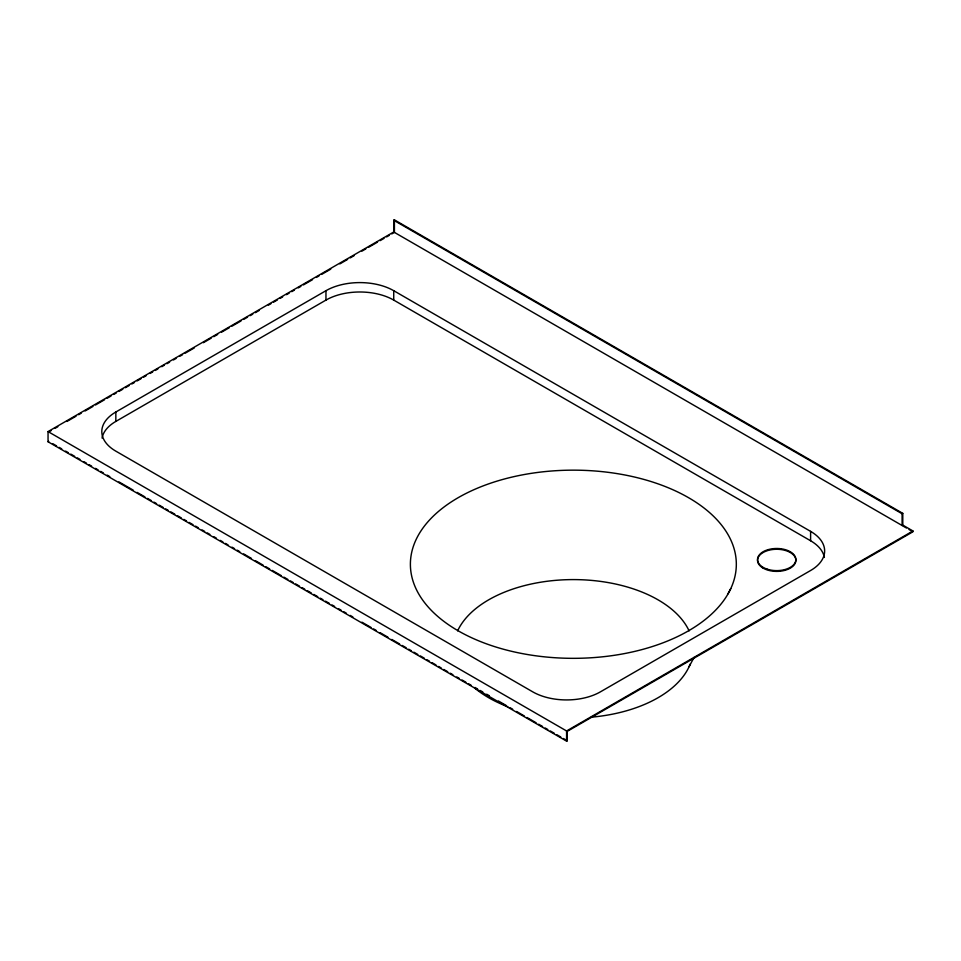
<?xml version="1.0" encoding="UTF-8"?>
<svg xmlns="http://www.w3.org/2000/svg" width="961" height="961" viewBox="0 0 961 961"><rect width="100%" height="100%" fill="white"/><g stroke="black" fill="none" stroke-linecap="round" stroke-linejoin="round"><path stroke-width="1.44" d="M689.097 666.682L694.046 657.42M727.945 593.886L730.768 588.6A162.962 94.082 0 0 0 531.181 473.365A162.962 94.082 0 0 0 458.133 630.776A162.962 94.082 0 0 0 730.768 588.6M393.734 231.997L393.734 220.261L394.418 219.865L902.787 513.366L902.787 525.114L912.95 530.977L912.95 531.769L567.266 731.345L567.266 740.739L566.582 741.135L48.05 441.76L48.05 431.585L393.734 231.997L902.103 525.499L902.787 525.114M48.723 431.969L51.329 430.468M55.221 428.222L57.828 426.72M66.922 421.471L76.015 416.221M78.622 414.72L81.217 413.218M85.121 410.972L92.917 406.467M95.511 404.965L104.605 399.716M107.212 398.214L111.104 395.956M113.71 394.454L116.305 392.953M118.9 391.463L122.804 389.205M125.398 387.703L129.303 385.457M131.897 383.956L134.504 382.454M137.099 380.952L141.003 378.706M143.597 377.205L146.192 375.703M150.096 373.445L152.691 371.955M155.298 370.453L157.892 368.952M161.796 366.694L164.391 365.192M166.986 363.69L169.592 362.201M173.485 359.943L176.091 358.441M179.983 356.195L182.59 354.693M185.185 353.192L194.278 347.942M203.384 342.693L211.18 338.188M213.774 336.686L217.679 334.44M221.571 332.182L229.367 327.677M231.973 326.175L241.067 320.926M243.662 319.424L247.566 317.178M250.16 315.676L252.767 314.175M255.362 312.673L259.266 310.427M268.359 305.178L270.954 303.676M273.561 302.174L277.453 299.916M280.059 298.415L282.654 296.925M286.546 294.667L289.153 293.165M291.748 291.663L294.354 290.162M298.246 287.916L300.841 286.414M303.448 284.912L312.541 279.663M316.445 277.417L319.04 275.915M321.635 274.414L330.74 269.152M339.834 263.903L347.63 259.398M350.236 257.908L354.128 255.65M361.925 251.145L365.829 248.899M368.423 247.397L377.517 242.148M380.124 240.646L384.016 238.4M386.622 236.899L389.217 235.397M391.812 233.895L394.418 232.394L394.418 219.865M48.05 441.76L48.723 441.363M115.837 412.017L325.959 290.702A47.93 27.677 0 0 1 393.734 290.702L810.603 531.373A47.93 27.677 0 0 1 810.603 570.51L600.469 691.824A47.93 27.677 0 0 1 532.694 691.824L115.837 451.153A47.93 27.677 0 0 1 115.837 412.017L115.837 421.411A47.93 27.677 0 0 0 102.058 438.084M115.837 421.411L325.959 300.096A47.93 27.677 0 0 1 393.734 300.096L810.603 540.767A47.93 27.677 0 0 1 824.37 557.44M393.734 220.261L902.103 513.763L902.787 513.366M48.05 431.585L566.582 730.961L912.95 530.977M902.559 525.763L906.451 528.009M909.046 529.511L911.653 531.013M52.627 443.622L56.531 445.868M59.126 447.37L61.72 448.871M65.624 451.117L68.219 452.619M70.826 454.121L74.718 456.367M77.324 457.868L79.919 459.37M83.811 461.628L86.418 463.13M89.013 464.631L91.619 466.121M95.511 468.379L98.106 469.881M100.713 471.383L103.307 472.884M107.212 475.13L109.806 476.632M118.9 481.881L133.207 490.134M137.099 492.392L144.895 496.885M147.501 498.387L151.394 500.645M153.988 502.147L156.595 503.636M159.19 505.138L163.094 507.396M165.688 508.898L168.295 510.399M170.89 511.901L174.782 514.147M177.389 515.649L181.281 517.895M183.887 519.396L186.482 520.898M189.077 522.4L192.981 524.646M195.576 526.147L198.182 527.649M202.074 529.907L204.681 531.409M207.276 532.899L209.87 534.4M213.774 536.658L216.369 538.16M220.273 540.406L222.868 541.908M225.475 543.409L228.069 544.911M231.973 547.157L234.568 548.659M237.163 550.16L239.769 551.662M243.662 553.908L251.458 558.413M255.362 560.659L263.158 565.164M265.753 566.666L269.657 568.924M272.251 570.414L281.357 575.675M283.951 577.177L287.856 579.423M290.45 580.924L293.045 582.426M295.652 583.928L299.544 586.174M302.15 587.676L304.745 589.177M307.34 590.679L311.244 592.925M313.839 594.427L317.743 596.685M320.337 598.186L322.944 599.676M325.539 601.178L329.443 603.436M332.038 604.937L334.632 606.439M338.536 608.685L341.131 610.187M343.738 611.689L346.332 613.19M350.236 615.436L352.831 616.938M361.925 622.187L371.03 627.437M373.625 628.938L376.219 630.44M380.124 632.698L387.92 637.191M391.812 639.449L399.62 643.954M402.215 645.456L406.119 647.702M408.713 649.204L411.308 650.705M413.915 652.207L417.807 654.453M420.413 655.955L424.306 658.201M426.912 659.702L429.507 661.204M432.102 662.706L436.006 664.964M438.6 666.453L441.207 667.955M443.802 669.457L447.694 671.715M450.301 673.217L452.895 674.706M456.799 676.964L459.394 678.466M462.001 679.968L465.893 682.214M468.487 683.715L471.094 685.217M474.986 687.463L477.593 688.965M480.188 690.466L482.782 691.968M486.686 694.214L489.281 695.716M498.387 700.977L506.183 705.47M510.075 707.728L512.681 709.23M516.574 711.476L524.37 715.981M526.976 717.483L536.07 722.732M538.665 724.234L542.569 726.48M545.163 727.982L547.77 729.483M550.365 730.985L554.269 733.231M556.863 734.733L560.768 736.991M563.362 738.492L567.266 740.739M902.103 513.763L902.103 525.499M810.603 531.373L810.603 540.767M566.582 730.961L566.582 741.135M393.734 290.702L393.734 300.096M325.959 290.702L325.959 300.096M690.25 663.991A119.825 69.18 0 0 1 591.231 717.182M507.852 706.707A119.825 69.18 0 0 1 474.818 688.136M457.616 630.872A119.825 69.18 0 0 1 573.357 579.591A119.825 69.18 0 0 1 689.097 630.872M763.154 568.155A19.172 11.064 0 0 0 795.227 563.194A19.172 11.064 0 0 0 771.743 549.644A19.172 11.064 0 0 0 763.154 568.155M767.118 569.14A19.172 11.064 0 0 0 795.876 559.554A19.172 11.064 0 0 0 767.118 549.968A19.172 11.064 0 0 0 767.118 569.14"/></g></svg>
